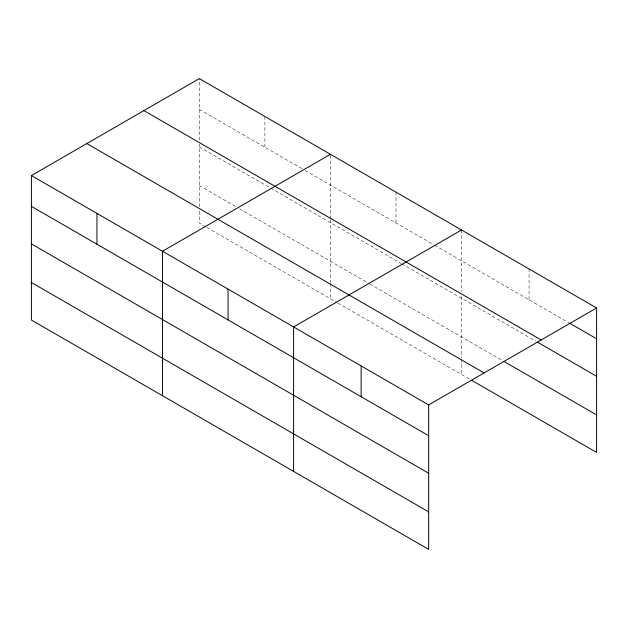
<?xml version="1.0" encoding="UTF-8"?>
<svg xmlns="http://www.w3.org/2000/svg" width="628" height="628" viewBox="0 0 628 628"><rect width="100%" height="100%" fill="white"/><g stroke="black" fill="none" stroke-linecap="round" stroke-linejoin="round"><path stroke-width="0.47" stroke-dasharray="3.14 2.35" d="M199.327 206.722L199.327 144.032M199.327 140.185L199.327 78.61M330.43 218.764L330.43 154.3M199.327 109.413L301.856 168.602M305.216 170.541L433.799 244.779M434.639 245.265L568.74 322.69M199.327 146.921L269.922 187.678M270.762 188.157L401.017 263.368M401.865 263.846L535.817 341.185M199.327 185.566L236.309 206.91M239.668 208.849L369.083 283.573M369.923 284.06L502.047 360.339M206.055 226.951L199.327 223.073L199.327 210.568M206.895 227.438L337.15 302.641M337.99 303.128L469.972 379.328M529.066 268.98L529.066 299.784M461.525 229.989L461.525 291.565M461.525 296.377L461.525 358.101M461.525 359.059L461.525 374.453M395.978 192.144L395.978 222.948M330.43 219.721L330.43 282.412M330.43 283.369L330.43 298.763M264.883 116.455L264.883 147.258"/><path stroke-width="0.94" d="M428.673 473.237L428.673 404.927L31.4 175.565L31.4 320.029L428.673 549.39L428.673 473.237L31.4 243.876M471.659 380.301L596.6 452.435L596.6 307.971L199.327 78.61L31.4 175.565M330.43 154.3L162.503 251.255L162.503 395.711M461.525 229.989L293.598 326.945L293.598 471.4M428.673 404.927L596.6 307.971M569.588 323.177L596.6 338.775M143.914 110.607L541.187 339.968M537.505 342.166L596.6 376.282M503.735 361.312L596.6 414.927M86.813 143.569L484.086 372.93M31.4 206.361L428.673 435.722M31.4 282.514L428.673 511.875M361.131 365.936L361.131 396.731M228.05 289.1L228.05 319.895M96.948 213.41L96.948 244.206"/></g></svg>
